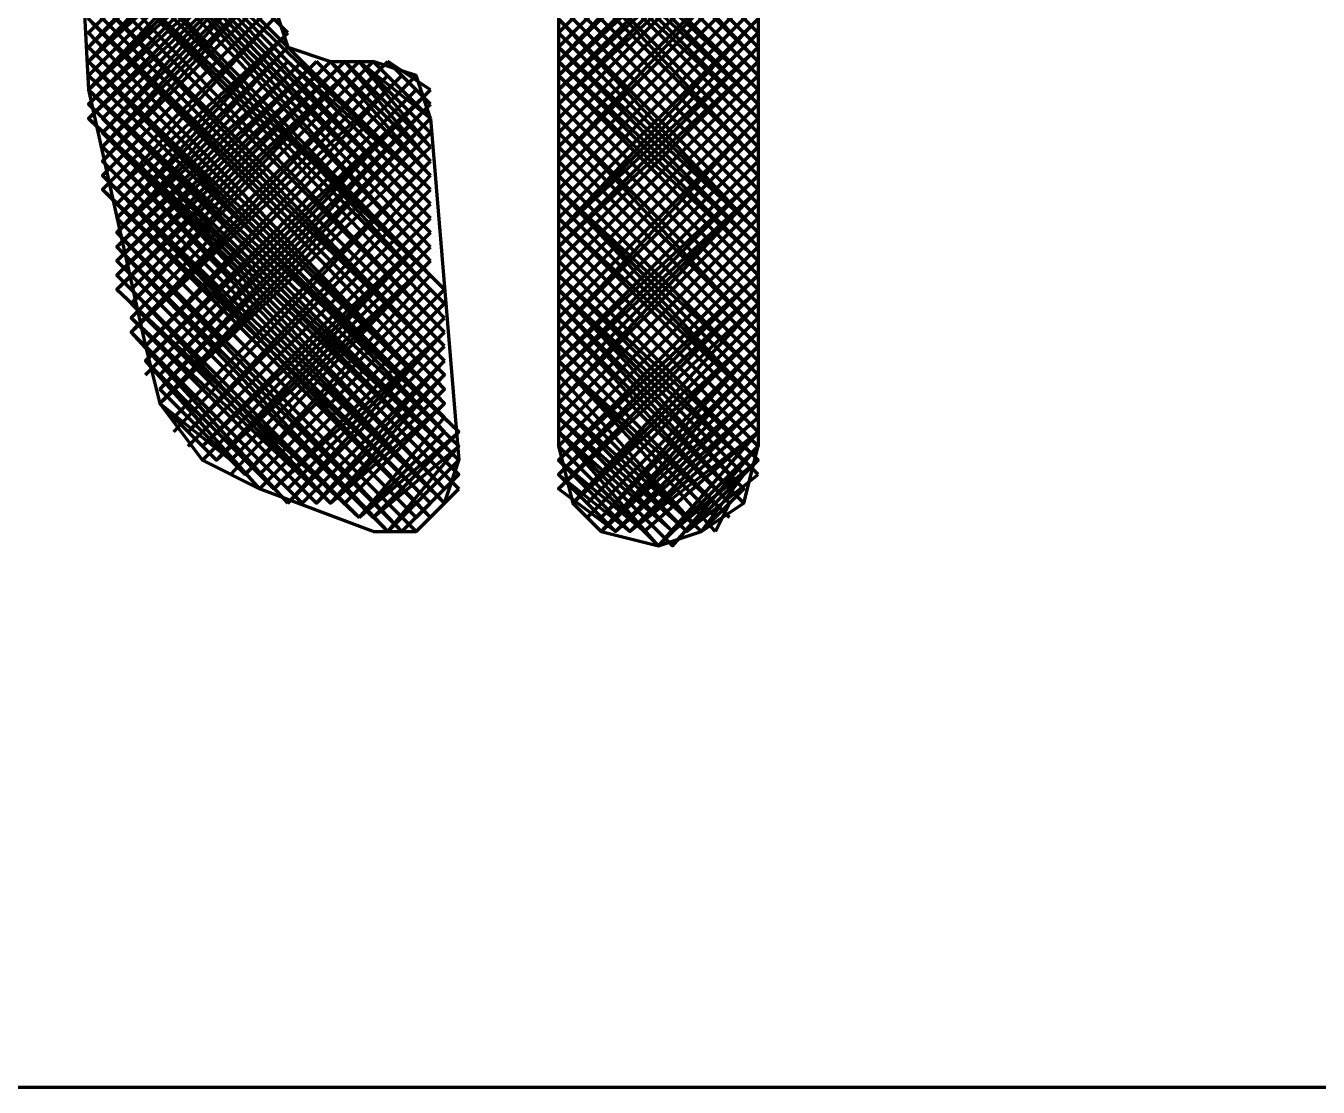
# Model space of a CAD drawing. Header units: inches. Extents: x 19 to 378, y -1 to 556.
# Drawn here: x 185.73 to 195.81, y 238.78 to 247.06 of the extents above; entities that cross this region are included whole.
import ezdxf

# ---------------------------------------------------------------- set-up
doc = ezdxf.new("R2010")
doc.units = ezdxf.units.IN
doc.layers.add('P', color=250, linetype='CONTINUOUS', lineweight=100)

msp = doc.modelspace()

# ---------------------------------------------------------------- linework, layer by layer
at = {"layer": 'P', "color": 0, "linetype": 'CONTINUOUS'}
for points in [[(168.222, 238.778), (205.889, 238.778), (205.889, 257.556), (168.222, 257.556), (168.222, 238.778)], [(189.889, 253.556), (189.889, 243.778)], [(191.444, 253.556), (191.444, 243.778)], [(186.667, 252.889), (186.222, 250.778), (186.111, 248.667), (186.222, 246.556), (186.667, 244.556)], [(188.444, 250.556), (188.111, 250.556), (187.778, 250.444), (187.667, 250.222), (187.667, 247.222), (187.778, 246.889), (188.111, 246.778), (188.444, 246.778)], [(187.778, 247), (186.111, 248.667)], [(187.778, 246.889), (186.111, 248.556)], [(188.889, 245.778), (186.111, 248.556)], [(188.889, 245.778), (186.111, 248.556)], [(189.889, 247), (191.444, 248.556)], [(189.889, 247), (191.444, 248.556)], [(189.889, 247), (191.444, 248.556)], [(191.444, 247), (189.889, 248.556)], [(191.444, 247), (189.889, 248.556)], [(191.444, 247), (189.889, 248.556)], [(188.889, 245.778), (186.111, 248.444)], [(188.889, 245.667), (186.111, 248.444)], [(188.889, 245.667), (186.111, 248.444)], [(188.889, 245.667), (186.111, 248.444)], [(188.889, 245.556), (186.111, 248.444)], [(188.889, 245.556), (186.111, 248.444)], [(186.222, 246.889), (187.667, 248.444)], [(186.222, 246.889), (187.667, 248.444)], [(186.222, 247), (187.667, 248.444)], [(186.222, 247), (187.667, 248.444)], [(186.222, 247), (187.667, 248.444)], [(186.222, 247), (187.667, 248.444)], [(189.889, 246.889), (191.444, 248.444)], [(189.889, 246.889), (191.444, 248.444)], [(189.889, 246.889), (191.444, 248.444)], [(189.889, 246.778), (191.444, 248.444)], [(189.889, 246.778), (191.444, 248.444)], [(189.889, 246.778), (191.444, 248.444)], [(191.444, 246.778), (189.889, 248.444)], [(191.444, 246.778), (189.889, 248.444)], [(191.444, 246.778), (189.889, 248.444)], [(191.444, 246.889), (189.889, 248.444)], [(191.444, 246.889), (189.889, 248.444)], [(191.444, 246.889), (189.889, 248.444)], [(188.889, 245.556), (186.111, 248.333)], [(188.889, 245.444), (186.111, 248.333)], [(188.889, 245.444), (186.111, 248.333)], [(186.222, 246.778), (187.667, 248.333)], [(186.222, 246.778), (187.667, 248.333)], [(186.222, 246.889), (187.667, 248.333)], [(189.889, 246.778), (191.444, 248.333)], [(189.889, 246.778), (191.444, 248.333)], [(189.889, 246.778), (191.444, 248.333)], [(191.444, 246.778), (189.889, 248.333)], [(191.444, 246.778), (189.889, 248.333)], [(191.444, 246.778), (189.889, 248.333)], [(188.889, 245.444), (186.111, 248.222)], [(188.889, 245.444), (186.111, 248.222)], [(186.222, 246.778), (187.667, 248.222)], [(186.222, 246.778), (187.667, 248.222)], [(186.222, 246.778), (187.667, 248.222)], [(188.889, 245.444), (186.222, 248.222)], [(189.889, 246.667), (191.444, 248.222)], [(189.889, 246.667), (191.444, 248.222)], [(189.889, 246.667), (191.444, 248.222)], [(191.444, 246.667), (189.889, 248.222)], [(191.444, 246.667), (189.889, 248.222)], [(191.444, 246.667), (189.889, 248.222)], [(186.222, 246.556), (187.667, 248.111)], [(186.222, 246.667), (187.667, 248.111)], [(186.222, 246.667), (187.667, 248.111)], [(186.222, 246.667), (187.667, 248.111)], [(186.222, 246.778), (187.667, 248.111)], [(186.222, 246.778), (187.667, 248.111)], [(188.889, 245.444), (186.222, 248.111)], [(188.889, 245.333), (186.222, 248.111)], [(188.889, 245.333), (186.222, 248.111)], [(188.889, 245.222), (186.222, 248.111)], [(188.889, 245.222), (186.222, 248.111)], [(188.889, 245.222), (186.222, 248.111)], [(189.889, 246.667), (191.444, 248.111)], [(189.889, 246.556), (191.444, 248.111)], [(189.889, 246.556), (191.444, 248.111)], [(189.889, 246.556), (191.444, 248.111)], [(189.889, 246.556), (191.444, 248.111)], [(189.889, 246.556), (191.444, 248.111)], [(191.444, 246.556), (189.889, 248.111)], [(191.444, 246.556), (189.889, 248.111)], [(191.444, 246.556), (189.889, 248.111)], [(191.444, 246.556), (189.889, 248.111)], [(191.444, 246.556), (189.889, 248.111)], [(191.444, 246.556), (189.889, 248.111)], [(186.222, 246.556), (187.667, 248)], [(186.222, 246.556), (187.667, 248)], [(186.222, 246.556), (187.667, 248)], [(188.889, 245.222), (186.222, 248)], [(188.889, 245.222), (186.222, 248)], [(188.889, 245.222), (186.222, 248)], [(189.889, 246.556), (191.444, 248)], [(189.889, 246.444), (191.444, 248)], [(189.889, 246.444), (191.444, 248)], [(191.444, 246.444), (189.889, 248)], [(191.444, 246.444), (189.889, 248)], [(191.444, 246.556), (189.889, 248)], [(186.222, 246.444), (187.667, 247.889)], [(186.222, 246.444), (187.667, 247.889)], [(186.222, 246.444), (187.667, 247.889)], [(186.222, 246.556), (187.667, 247.889)], [(186.222, 246.556), (187.667, 247.889)], [(186.222, 246.556), (187.667, 247.889)], [(188.889, 245.111), (186.222, 247.889)], [(188.889, 245.111), (186.222, 247.889)], [(188.889, 245.111), (186.222, 247.889)], [(188.889, 245), (186.222, 247.889)], [(188.889, 245), (186.222, 247.889)], [(189.889, 246.444), (191.444, 247.889)], [(189.889, 246.333), (191.444, 247.889)], [(189.889, 246.333), (191.444, 247.889)], [(189.889, 246.333), (191.444, 247.889)], [(189.889, 246.333), (191.444, 247.889)], [(189.889, 246.333), (191.444, 247.889)], [(189.889, 246.333), (191.444, 247.889)], [(191.444, 246.333), (189.889, 247.889)], [(191.444, 246.333), (189.889, 247.889)], [(191.444, 246.333), (189.889, 247.889)], [(191.444, 246.333), (189.889, 247.889)], [(191.444, 246.333), (189.889, 247.889)], [(191.444, 246.444), (189.889, 247.889)], [(186.222, 246.333), (187.667, 247.778)], [(186.222, 246.333), (187.667, 247.778)], [(186.222, 246.444), (187.667, 247.778)], [(189, 245), (186.222, 247.778)], [(189, 245), (186.222, 247.778)], [(189, 245), (186.222, 247.778)], [(189.889, 246.222), (191.444, 247.778)], [(189.889, 246.222), (191.444, 247.778)], [(189.889, 246.222), (191.444, 247.778)], [(191.444, 246.333), (189.889, 247.778)], [(191.444, 246.222), (189.889, 247.778)], [(191.444, 246.222), (189.889, 247.778)], [(191.444, 246.222), (189.889, 247.778)], [(186.222, 246.333), (187.667, 247.667)], [(186.222, 246.333), (187.667, 247.667)], [(186.222, 246.333), (187.667, 247.667)], [(189, 245), (186.222, 247.667)], [(189, 244.889), (186.222, 247.667)], [(189, 244.889), (186.222, 247.667)], [(189, 244.889), (186.222, 247.667)], [(189, 244.778), (186.222, 247.667)], [(189, 244.778), (186.222, 247.667)], [(186.333, 246.222), (187.667, 247.667)], [(186.333, 246.222), (187.667, 247.667)], [(186.333, 246.333), (187.667, 247.667)], [(186.333, 246.333), (187.667, 247.667)], [(189.889, 246.111), (191.444, 247.667)], [(189.889, 246.111), (191.444, 247.667)], [(189.889, 246.111), (191.444, 247.667)], [(189.889, 246), (191.444, 247.667)], [(189.889, 246), (191.444, 247.667)], [(189.889, 246), (191.444, 247.667)], [(191.444, 246.111), (189.889, 247.667)], [(191.444, 246.111), (189.889, 247.667)], [(191.444, 246.111), (189.889, 247.667)], [(191.444, 246), (189.889, 247.667)], [(191.444, 246), (189.889, 247.667)], [(191.444, 246), (189.889, 247.667)], [(189, 244.667), (186.222, 247.556)], [(189, 244.667), (186.222, 247.556)], [(189, 244.667), (186.222, 247.556)], [(186.333, 246.111), (187.667, 247.556)], [(186.333, 246.111), (187.667, 247.556)], [(186.333, 246.222), (187.667, 247.556)], [(189.889, 246), (191.444, 247.556)], [(189.889, 246), (191.444, 247.556)], [(189.889, 246), (191.444, 247.556)], [(191.444, 246), (189.889, 247.556)], [(191.444, 246), (189.889, 247.556)], [(191.444, 246), (189.889, 247.556)], [(189, 244.667), (186.222, 247.444)], [(189, 244.667), (186.222, 247.444)], [(189, 244.667), (186.222, 247.444)], [(186.333, 246), (187.667, 247.444)], [(186.333, 246.111), (187.667, 247.444)], [(186.333, 246.111), (187.667, 247.444)], [(189.889, 245.889), (191.444, 247.444)], [(189.889, 245.889), (191.444, 247.444)], [(189.889, 245.889), (191.444, 247.444)], [(191.444, 245.889), (189.889, 247.444)], [(191.444, 245.889), (189.889, 247.444)], [(191.444, 245.889), (189.889, 247.444)], [(189, 244.556), (186.222, 247.333)], [(189, 244.556), (186.222, 247.333)], [(189, 244.556), (186.222, 247.333)], [(189, 244.444), (186.222, 247.333)], [(189, 244.444), (186.222, 247.333)], [(186.333, 246), (187.667, 247.333)], [(186.333, 246), (187.667, 247.333)], [(186.333, 246), (187.667, 247.333)], [(186.333, 246), (187.667, 247.333)], [(186.333, 246), (187.667, 247.333)], [(186.333, 246), (187.667, 247.333)], [(189.889, 245.778), (191.444, 247.333)], [(189.889, 245.778), (191.444, 247.333)], [(189.889, 245.778), (191.444, 247.333)], [(189.889, 245.778), (191.444, 247.333)], [(189.889, 245.778), (191.444, 247.333)], [(189.889, 245.778), (191.444, 247.333)], [(191.444, 245.778), (189.889, 247.333)], [(191.444, 245.778), (189.889, 247.333)], [(191.444, 245.778), (189.889, 247.333)], [(191.444, 245.778), (189.889, 247.333)], [(191.444, 245.778), (189.889, 247.333)], [(191.444, 245.778), (189.889, 247.333)], [(189, 244.444), (186.222, 247.222)], [(189, 244.444), (186.222, 247.222)], [(189, 244.444), (186.222, 247.222)], [(186.333, 245.889), (187.667, 247.222)], [(186.333, 245.889), (187.667, 247.222)], [(186.333, 245.889), (187.667, 247.222)], [(189.889, 245.667), (191.444, 247.222)], [(189.889, 245.667), (191.444, 247.222)], [(189.889, 245.667), (191.444, 247.222)], [(191.444, 245.667), (189.889, 247.222)], [(191.444, 245.667), (189.889, 247.222)], [(191.444, 245.667), (189.889, 247.222)], [(189, 244.444), (186.222, 247.111), (189, 244.333), (186.222, 247.111)], [(189, 244.333), (186.222, 247.111), (189, 244.222), (186.222, 247.111)], [(186.333, 245.778), (187.667, 247.111)], [(186.333, 245.778), (187.667, 247.111)], [(186.333, 245.778), (187.667, 247.111)], [(186.333, 245.778), (187.667, 247.111)], [(186.444, 245.778), (187.667, 247.111)], [(186.444, 245.778), (187.667, 247.111)], [(186.444, 245.778), (187.667, 247.111)], [(189.889, 245.556), (191.444, 247.111)], [(189.889, 245.556), (191.444, 247.111)], [(189.889, 245.556), (191.444, 247.111)], [(189.889, 245.556), (191.444, 247.111)], [(189.889, 245.444), (191.444, 247.111)], [(189.889, 245.444), (191.444, 247.111)], [(191.444, 245.556), (189.889, 247.111)], [(191.444, 245.556), (189.889, 247.111)], [(191.444, 245.556), (189.889, 247.111)], [(191.444, 245.444), (189.889, 247.111)], [(191.444, 245.444), (189.889, 247.111)], [(191.444, 245.444), (189.889, 247.111)], [(189, 244.111), (186.222, 247), (189, 244.111), (186.222, 247)], [(186.444, 245.778), (187.778, 247)], [(186.444, 245.667), (187.778, 247)], [(186.444, 245.667), (187.778, 247)], [(186.444, 245.667), (187.778, 247)], [(186.444, 245.556), (187.778, 247)], [(189.889, 245.444), (191.444, 247)], [(189.889, 245.444), (191.444, 247)], [(189.889, 245.444), (191.444, 247)], [(191.444, 245.444), (189.889, 247)], [(191.444, 245.444), (189.889, 247)], [(191.444, 245.444), (189.889, 247)], [(189, 244.111), (186.222, 246.889), (189, 244.111), (186.222, 246.778), (189, 244), (186.222, 246.778)], [(186.444, 245.556), (187.778, 246.889)], [(186.444, 245.556), (187.778, 246.889)], [(186.444, 245.556), (187.778, 246.889)], [(186.444, 245.444), (187.778, 246.889)], [(186.444, 245.444), (187.778, 246.889)], [(186.444, 245.444), (187.778, 246.889)], [(189.889, 245.444), (191.444, 246.889)], [(189.889, 245.333), (191.444, 246.889)], [(189.889, 245.333), (191.444, 246.889)], [(191.444, 245.444), (189.889, 246.889)], [(191.444, 245.333), (189.889, 246.889)], [(191.444, 245.333), (189.889, 246.889)], [(189, 244), (186.222, 246.778), (189, 243.889), (186.222, 246.778)], [(186.444, 245.444), (187.778, 246.778)], [(186.444, 245.444), (187.778, 246.778)], [(186.444, 245.444), (187.778, 246.778)], [(186.444, 245.444), (187.889, 246.778)], [(186.444, 245.333), (187.889, 246.778)], [(186.444, 245.333), (187.889, 246.778)], [(186.444, 245.333), (187.889, 246.778)], [(186.444, 245.333), (188, 246.778)], [(186.444, 245.222), (188, 246.778)], [(186.444, 245.222), (188, 246.778)], [(186.444, 245.222), (188, 246.778)], [(186.444, 245.222), (188.111, 246.778)], [(186.444, 245.222), (188.111, 246.778)], [(186.444, 245.222), (188.111, 246.778)], [(186.444, 245.222), (188.111, 246.778)], [(186.444, 245.111), (188.111, 246.778)], [(186.444, 245.111), (188.111, 246.778)], [(186.444, 245.111), (188.111, 246.778)], [(186.444, 245.111), (188.222, 246.778)], [(186.444, 245), (188.222, 246.778)], [(186.444, 245), (188.222, 246.778)], [(186.444, 245), (188.333, 246.778)], [(186.444, 245), (188.333, 246.778)], [(186.444, 245), (188.333, 246.778)], [(186.556, 245), (188.333, 246.778)], [(186.556, 245), (188.333, 246.778)], [(186.556, 244.889), (188.333, 246.778)], [(186.556, 244.889), (188.444, 246.778)], [(186.556, 244.889), (188.444, 246.778)], [(186.556, 244.889), (188.444, 246.778)], [(186.556, 244.778), (188.556, 246.778)], [(186.556, 244.778), (188.556, 246.778)], [(186.556, 244.778), (188.556, 246.778)], [(186.556, 244.778), (188.556, 246.778)], [(186.556, 244.667), (188.556, 246.778)], [(186.556, 244.667), (188.556, 246.778)], [(186.556, 244.667), (188.556, 246.778)], [(186.556, 244.667), (188.556, 246.778)], [(188.889, 245.778), (187.778, 246.778)], [(188.889, 245.778), (187.889, 246.778)], [(188.889, 245.889), (188, 246.778)], [(188.889, 245.889), (188, 246.778)], [(188.889, 246), (188.111, 246.778)], [(188.889, 246), (188.111, 246.778)], [(188.889, 246), (188.111, 246.778)], [(188.889, 246), (188.111, 246.778)], [(188.889, 246), (188.111, 246.778)], [(188.889, 245.889), (188.111, 246.778)], [(188.889, 246.111), (188.222, 246.778)], [(188.889, 246.111), (188.222, 246.778)], [(188.889, 246), (188.222, 246.778)], [(188.889, 246.333), (188.333, 246.778)], [(188.889, 246.333), (188.333, 246.778)], [(188.889, 246.222), (188.333, 246.778)], [(188.889, 246.222), (188.333, 246.778)], [(188.889, 246.222), (188.333, 246.778)], [(188.889, 246.111), (188.333, 246.778)], [(188.889, 246.333), (188.444, 246.778)], [(188.889, 246.333), (188.444, 246.778)], [(188.889, 246.333), (188.444, 246.778)], [(188.889, 246.333), (188.778, 246.667), (188.444, 246.778)], [(188.889, 246.556), (188.556, 246.778)], [(188.889, 246.444), (188.556, 246.778)], [(188.889, 246.444), (188.556, 246.778)], [(188.889, 246.444), (188.556, 246.778)], [(189.889, 245.333), (191.444, 246.778)], [(189.889, 245.222), (191.444, 246.778)], [(189.889, 245.222), (191.444, 246.778)], [(189.889, 245.222), (191.444, 246.778)], [(189.889, 245.222), (191.444, 246.778)], [(189.889, 245.222), (191.444, 246.778)], [(189.889, 245.222), (191.444, 246.778)], [(191.444, 245.333), (189.889, 246.778)], [(191.444, 245.222), (189.889, 246.778)], [(191.444, 245.222), (189.889, 246.778)], [(191.444, 245.222), (189.889, 246.778)], [(191.444, 245.222), (189.889, 246.778)], [(191.444, 245.222), (189.889, 246.778)], [(189.111, 243.889), (186.222, 246.667), (189.111, 243.889), (186.222, 246.667)], [(186.556, 244.667), (188.556, 246.667)], [(186.556, 244.667), (188.667, 246.667)], [(186.556, 244.667), (188.667, 246.667)], [(186.667, 244.556), (188.667, 246.667)], [(186.667, 244.556), (188.667, 246.667)], [(186.667, 244.556), (188.667, 246.667)], [(186.667, 244.556), (188.778, 246.667)], [(188.778, 246.556), (188.667, 246.667)], [(189.889, 245.111), (191.444, 246.667)], [(189.889, 245.111), (191.444, 246.667)], [(189.889, 245.111), (191.444, 246.667)], [(191.444, 245.222), (189.889, 246.667)], [(191.444, 245.111), (189.889, 246.667)], [(191.444, 245.111), (189.889, 246.667)], [(191.444, 245.111), (189.889, 246.667)], [(189.111, 243.889), (186.222, 246.556), (189.111, 243.778), (186.222, 246.556), (189.111, 243.667), (186.222, 246.556)], [(186.667, 244.444), (188.778, 246.556)], [(186.667, 244.444), (188.778, 246.556)], [(186.667, 244.444), (188.778, 246.556)], [(186.667, 244.444), (188.778, 246.556)], [(186.667, 244.444), (188.778, 246.556)], [(186.667, 244.444), (188.778, 246.556)], [(186.667, 244.444), (188.889, 246.556)], [(186.667, 244.444), (188.889, 246.556)], [(186.667, 244.333), (188.889, 246.556)], [(186.778, 244.333), (188.889, 246.556)], [(189.889, 245), (191.444, 246.556)], [(189.889, 245), (191.444, 246.556)], [(189.889, 245), (191.444, 246.556)], [(189.889, 245), (191.444, 246.556)], [(189.889, 245), (191.444, 246.556)], [(189.889, 245), (191.444, 246.556)], [(191.444, 245), (189.889, 246.556)], [(191.444, 245), (189.889, 246.556)], [(191.444, 245), (189.889, 246.556)], [(191.444, 245), (189.889, 246.556)], [(191.444, 245), (189.889, 246.556)], [(191.444, 245), (189.889, 246.556)], [(189.111, 243.667), (186.222, 246.444), (189.111, 243.667), (186.222, 246.444)], [(186.778, 244.333), (188.889, 246.444)], [(186.778, 244.333), (188.889, 246.444)], [(186.778, 244.333), (188.889, 246.444)], [(186.778, 244.222), (188.889, 246.444)], [(189.889, 244.889), (191.444, 246.444)], [(189.889, 244.889), (191.444, 246.444)], [(189.889, 244.889), (191.444, 246.444)], [(191.444, 244.889), (189.889, 246.444)], [(191.444, 244.889), (189.889, 246.444)], [(191.444, 244.889), (189.889, 246.444)], [(189.111, 243.667), (186.222, 246.333), (189.111, 243.556), (186.222, 246.333)], [(189.111, 243.556), (186.333, 246.333), (189.111, 243.556)], [(186.778, 244.222), (188.889, 246.333)], [(186.778, 244.222), (188.889, 246.333)], [(186.778, 244.222), (188.889, 246.333)], [(186.778, 244.111), (188.889, 246.333)], [(186.778, 244.111), (188.889, 246.333)], [(186.778, 244.111), (188.889, 246.333)], [(186.778, 244.111), (188.889, 246.333)], [(188.889, 246.333), (189.111, 243.667)], [(189.889, 244.778), (191.444, 246.333)], [(189.889, 244.778), (191.444, 246.333)], [(189.889, 244.778), (191.444, 246.333)], [(189.889, 244.667), (191.444, 246.333)], [(189.889, 244.667), (191.444, 246.333)], [(189.889, 244.667), (191.444, 246.333)], [(191.444, 244.778), (189.889, 246.333)], [(191.444, 244.778), (189.889, 246.333)], [(191.444, 244.778), (189.889, 246.333)], [(191.444, 244.667), (189.889, 246.333)], [(191.444, 244.667), (189.889, 246.333)], [(191.444, 244.667), (189.889, 246.333)], [(189.111, 243.444), (186.333, 246.222), (189.111, 243.444)], [(186.333, 246.222), (189, 243.444), (186.333, 246.111), (189, 243.333), (186.333, 246), (189, 243.333), (186.333, 246)], [(186.778, 244.111), (188.889, 246.222)], [(186.778, 244.111), (188.889, 246.222)], [(186.778, 244.111), (188.889, 246.222)], [(189.889, 244.667), (191.444, 246.222)], [(189.889, 244.667), (191.444, 246.222)], [(189.889, 244.667), (191.444, 246.222)], [(191.444, 244.667), (189.889, 246.222)], [(191.444, 244.667), (189.889, 246.222)], [(191.444, 244.667), (189.889, 246.222)], [(186.778, 244.111), (188.889, 246.111)], [(186.778, 244.111), (188.889, 246.111)], [(186.778, 244.111), (188.889, 246.111)], [(189.889, 244.556), (191.444, 246.111)], [(189.889, 244.556), (191.444, 246.111)], [(189.889, 244.556), (191.444, 246.111)], [(191.444, 244.556), (189.889, 246.111)], [(191.444, 244.556), (189.889, 246.111)], [(191.444, 244.556), (189.889, 246.111)], [(189, 243.333), (186.333, 246), (189, 243.333), (186.333, 245.889), (188.889, 243.333), (186.333, 245.889)], [(186.889, 244), (188.889, 246)], [(186.889, 244), (188.889, 246)], [(186.889, 244), (188.889, 246)], [(186.889, 244), (188.889, 246)], [(186.889, 244), (188.889, 246)], [(186.889, 243.889), (188.889, 246)], [(186.889, 243.889), (188.889, 246)], [(189.889, 244.444), (191.444, 246)], [(189.889, 244.444), (191.444, 246)], [(189.889, 244.444), (191.444, 246)], [(189.889, 244.444), (191.444, 246)], [(189.889, 244.444), (191.444, 246)], [(189.889, 244.444), (191.444, 246)], [(191.444, 244.444), (189.889, 246)], [(191.444, 244.444), (189.889, 246)], [(191.444, 244.444), (189.889, 246)], [(191.444, 244.444), (189.889, 246)], [(191.444, 244.444), (189.889, 246)], [(191.444, 244.444), (189.889, 246)], [(187, 243.889), (188.889, 245.889)], [(187, 243.889), (188.889, 245.889)], [(187, 243.889), (188.889, 245.889)], [(189.889, 244.444), (191.444, 245.889)], [(189.889, 244.333), (191.444, 245.889)], [(189.889, 244.333), (191.444, 245.889)], [(191.444, 244.333), (189.889, 245.889)], [(191.444, 244.333), (189.889, 245.889)], [(191.444, 244.333), (189.889, 245.889)], [(188.889, 243.333), (186.333, 245.778), (188.889, 243.222), (186.333, 245.778)], [(188.889, 243.222), (186.444, 245.778), (188.889, 243.222), (186.444, 245.667), (188.889, 243.222), (186.444, 245.667)], [(187, 243.889), (188.889, 245.778)], [(187, 243.889), (188.889, 245.778)], [(187, 243.889), (188.889, 245.778)], [(187, 243.889), (188.889, 245.778)], [(187, 243.889), (188.889, 245.778)], [(187, 243.889), (188.889, 245.778)], [(187, 243.889), (188.889, 245.778)], [(189.889, 244.333), (191.444, 245.778)], [(189.889, 244.222), (191.444, 245.778)], [(191.444, 245.778), (189.889, 244.222), (191.444, 245.778), (189.889, 244.111), (191.444, 245.778)], [(191.444, 244.333), (189.889, 245.778)], [(191.444, 244.222), (189.889, 245.778)], [(191.444, 244.222), (189.889, 245.778)], [(191.444, 244.222), (189.889, 245.778)], [(191.444, 244.111), (189.889, 245.778)], [(191.444, 244.111), (189.889, 245.778)], [(187, 243.778), (188.889, 245.667)], [(187, 243.778), (188.889, 245.667)], [(187, 243.778), (188.889, 245.667)], [(189.889, 244.111), (191.444, 245.667), (189.889, 244.111), (191.444, 245.667), (189.889, 244.111)], [(191.444, 244.111), (189.889, 245.667)], [(191.444, 244.111), (189.889, 245.667)], [(191.444, 244.111), (189.889, 245.667)], [(188.778, 243.222), (186.444, 245.556), (188.778, 243.222)], [(187.111, 243.778), (188.889, 245.556)], [(187.111, 243.778), (188.889, 245.556)], [(187.111, 243.778), (188.889, 245.556)], [(189.889, 244), (191.444, 245.556), (189.889, 244), (191.444, 245.556)], [(191.444, 244.111), (189.889, 245.556)], [(191.444, 244), (189.889, 245.556)], [(191.444, 244), (189.889, 245.556)], [(191.444, 244), (189.889, 245.556)], [(188.778, 243.111), (186.444, 245.444), (188.778, 243.111)], [(186.444, 245.444), (188.667, 243.111), (186.444, 245.444), (188.667, 243.111), (186.444, 245.333), (188.556, 243.111), (186.444, 245.333)], [(187.111, 243.778), (188.889, 245.444)], [(187.111, 243.667), (188.889, 245.444)], [(187.222, 243.667), (188.889, 245.444)], [(187.222, 243.667), (188.889, 245.444)], [(187.222, 243.667), (188.889, 245.444)], [(187.222, 243.667), (188.889, 245.444)], [(187.222, 243.667), (188.889, 245.444)], [(189.889, 243.889), (191.444, 245.444), (189.889, 243.889), (191.444, 245.444)], [(189.889, 243.889), (191.444, 245.444), (189.889, 243.889), (191.444, 245.444)], [(191.444, 243.889), (189.889, 245.444)], [(191.444, 243.889), (189.889, 245.444)], [(191.444, 243.889), (189.889, 245.444)], [(191.444, 243.889), (189.889, 245.444)], [(191.444, 243.889), (189.889, 245.444)], [(191.444, 243.889), (189.889, 245.444)], [(187.222, 243.667), (188.889, 245.333)], [(187.222, 243.667), (188.889, 245.333)], [(187.222, 243.667), (188.889, 245.333)], [(189.889, 243.778), (191.444, 245.333), (189.889, 243.778), (191.444, 245.333)], [(191.444, 243.778), (189.889, 245.333)], [(191.444, 243.778), (189.889, 245.333)], [(191.444, 243.778), (189.889, 245.333)], [(188.556, 243.111), (186.444, 245.222), (188.556, 243.111), (186.444, 245.222), (188.444, 243.222), (186.444, 245.222)], [(187.222, 243.667), (188.889, 245.222)], [(187.222, 243.667), (188.889, 245.222)], [(187.222, 243.667), (188.889, 245.222)], [(187.333, 243.667), (188.889, 245.222)], [(187.333, 243.667), (188.889, 245.222)], [(187.333, 243.667), (188.889, 245.222)], [(187.333, 243.556), (188.889, 245.222)], [(189.889, 243.667), (191.444, 245.222), (189.889, 243.667), (191.444, 245.222)], [(189.889, 243.667), (191.444, 245.222), (189.889, 243.667), (191.444, 245.222)], [(191.444, 243.667), (189.889, 245.222)], [(191.444, 243.667), (189.889, 245.222)], [(191.444, 243.667), (189.889, 245.222)], [(191.444, 243.667), (189.889, 245.222)], [(191.444, 243.667), (189.889, 245.222)], [(191.444, 243.667), (189.889, 245.222)], [(188.333, 243.222), (186.444, 245.111), (188.333, 243.222)], [(187.444, 243.556), (188.889, 245.111)], [(187.444, 243.556), (188.889, 245.111)], [(187.444, 243.556), (188.889, 245.111)], [(189.889, 243.667), (191.444, 245.111), (189.889, 243.667)], [(191.444, 245.111), (189.889, 243.556), (191.444, 245), (189.889, 243.556), (191.444, 245)], [(191.444, 243.667), (189.889, 245.111)], [(191.444, 243.667), (189.889, 245.111)], [(191.444, 243.556), (189.889, 245.111)], [(188.333, 243.222), (186.444, 245), (188.333, 243.222)], [(188.222, 243.333), (186.444, 245), (188.222, 243.333)], [(186.556, 245), (188.111, 243.333), (186.556, 244.889), (188.111, 243.333), (186.556, 244.778), (188, 243.333), (186.556, 244.778)], [(187.444, 243.556), (188.889, 245)], [(187.444, 243.556), (188.889, 245)], [(187.556, 243.556), (189, 245)], [(187.556, 243.556), (189, 245)], [(187.556, 243.556), (189, 245)], [(187.556, 243.556), (189, 245)], [(189.889, 243.444), (191.444, 245), (189.889, 243.444), (191.444, 245)], [(191.444, 243.556), (189.889, 245)], [(191.333, 243.556), (189.889, 245)], [(191.333, 243.556), (189.889, 245)], [(191.333, 243.444), (189.889, 245)], [(191.333, 243.444), (189.889, 245)], [(191.333, 243.444), (189.889, 245)], [(187.556, 243.444), (189, 244.889)], [(187.556, 243.444), (189, 244.889)], [(187.556, 243.444), (189, 244.889)], [(187.556, 243.444), (189, 244.889)], [(189.889, 243.444), (191.444, 244.889), (190, 243.333), (191.444, 244.889)], [(191.333, 243.444), (189.889, 244.889)], [(191.333, 243.333), (189.889, 244.889)], [(191.333, 243.333), (189.889, 244.889)], [(187.667, 243.444), (189, 244.778)], [(187.667, 243.444), (189, 244.778)], [(187.667, 243.444), (189, 244.778)], [(191.333, 243.333), (189.889, 244.778)], [(191.222, 243.333), (189.889, 244.778)], [(191.222, 243.333), (189.889, 244.778)], [(190, 243.333), (191.444, 244.778), (190, 243.333), (191.444, 244.778)], [(187.889, 243.333), (186.556, 244.667), (187.889, 243.333)], [(187.778, 243.333), (186.556, 244.667), (187.778, 243.333)], [(187.667, 243.444), (189, 244.667)], [(187.778, 243.444), (189, 244.667)], [(187.778, 243.444), (189, 244.667)], [(187.778, 243.444), (189, 244.667)], [(187.778, 243.444), (189, 244.667)], [(187.778, 243.333), (189, 244.667)], [(187.778, 243.333), (189, 244.667)], [(191.222, 243.333), (189.889, 244.667)], [(191.222, 243.333), (189.889, 244.667)], [(191.222, 243.333), (189.889, 244.667)], [(191.222, 243.333), (189.889, 244.667)], [(191.222, 243.333), (189.889, 244.667)], [(191.222, 243.333), (189.889, 244.667)], [(190, 243.333), (191.444, 244.667), (190, 243.333), (191.444, 244.667)], [(190.111, 243.333), (191.444, 244.667), (190.111, 243.333), (191.444, 244.667)], [(187.778, 243.444), (186.667, 244.556), (187.778, 243.444)], [(186.667, 244.556), (187.667, 243.444), (186.667, 244.444), (187.556, 243.444), (186.667, 244.444), (187.556, 243.556)], [(186.667, 244.556), (186.778, 244.111), (187.111, 243.667), (187.556, 243.444)], [(187.778, 243.333), (189, 244.556)], [(187.778, 243.333), (189, 244.556)], [(187.778, 243.333), (189, 244.556)], [(191.222, 243.222), (189.889, 244.556)], [(191.222, 243.222), (189.889, 244.556)], [(191.222, 243.222), (189.889, 244.556)], [(190.111, 243.222), (191.444, 244.556), (190.111, 243.222), (191.444, 244.556), (190.222, 243.222), (191.444, 244.444), (190.222, 243.222), (191.444, 244.444)], [(187.889, 243.333), (189, 244.444)], [(187.889, 243.333), (189, 244.444)], [(187.889, 243.333), (189, 244.444)], [(187.889, 243.333), (189, 244.444)], [(188, 243.333), (189, 244.444)], [(188, 243.333), (189, 244.444)], [(191.222, 243.222), (189.889, 244.444)], [(191.222, 243.222), (189.889, 244.444)], [(191.111, 243.222), (189.889, 244.444)], [(191.111, 243.222), (189.889, 244.444)], [(191.111, 243.111), (189.889, 244.444)], [(191.111, 243.111), (189.889, 244.444)], [(191.111, 243.111), (189.889, 244.444)], [(190.222, 243.111), (191.444, 244.444), (190.222, 243.111)], [(191.444, 244.444), (190.222, 243.111), (191.444, 244.333), (190.222, 243.111), (191.444, 244.333)], [(187.556, 243.556), (186.778, 244.333), (187.444, 243.556), (186.778, 244.222)], [(188, 243.333), (189, 244.333)], [(188, 243.333), (189, 244.333)], [(188.111, 243.333), (189, 244.333)], [(188.111, 243.333), (189, 244.333)], [(191, 243.111), (189.889, 244.333)], [(191, 243.111), (189.889, 244.333)], [(191, 243.111), (189.889, 244.333)], [(188.111, 243.333), (189, 244.222)], [(188.111, 243.333), (189, 244.222)], [(188.111, 243.333), (189, 244.222)], [(191, 243.111), (189.889, 244.222)], [(191, 243.111), (189.889, 244.222)], [(191, 243.111), (189.889, 244.222)], [(190.222, 243.111), (191.444, 244.222), (190.333, 243.111)], [(191.444, 244.222), (190.333, 243.111), (191.444, 244.111), (190.333, 243.111)], [(187.333, 243.667), (186.778, 244.111)], [(186.778, 244.111), (187.222, 243.667), (186.778, 244.111)], [(188.111, 243.333), (189, 244.111)], [(188.111, 243.333), (189, 244.111)], [(188.111, 243.333), (189, 244.111)], [(188.222, 243.333), (189, 244.111)], [(188.222, 243.333), (189, 244.111)], [(188.222, 243.333), (189, 244.111)], [(188.222, 243.333), (189, 244.111)], [(191, 243.111), (189.889, 244.111)], [(191, 243.111), (189.889, 244.111)], [(191, 243.111), (189.889, 244.111)], [(190.889, 243.111), (189.889, 244.111)], [(190.889, 243.111), (189.889, 244.111)], [(190.889, 243.111), (189.889, 244.111)], [(191.444, 244.111), (190.444, 243.111), (191.444, 244.111), (190.444, 243.111), (191.444, 244.111)], [(187.222, 243.667), (186.889, 244)], [(188.333, 243.222), (189, 244)], [(188.333, 243.222), (189, 244)], [(188.333, 243.222), (189, 244)], [(190.889, 243.111), (189.889, 244)], [(190.778, 243.111), (189.889, 244)], [(190.778, 243.111), (189.889, 244)], [(190.444, 243.111), (191.444, 244), (190.444, 243.111), (191.444, 244)], [(188.333, 243.222), (189, 243.889)], [(188.333, 243.222), (189, 243.889)], [(188.333, 243.222), (189.111, 243.889)], [(188.333, 243.222), (189.111, 243.889)], [(188.333, 243.222), (189.111, 243.889)], [(188.444, 243.222), (189.111, 243.889)], [(190.778, 243.111), (189.889, 243.889)], [(190.778, 243.111), (189.889, 243.889)], [(190.778, 243.111), (189.889, 243.889)], [(190.778, 243.111), (189.889, 243.889)], [(190.778, 243), (189.889, 243.889)], [(190.667, 243), (189.889, 243.889)], [(190.444, 243.111), (191.444, 243.889), (190.556, 243.111), (191.444, 243.889)], [(190.556, 243.111), (191.444, 243.889), (190.667, 243), (191.444, 243.889)], [(188.444, 243.222), (189.111, 243.778)], [(188.444, 243.222), (189.111, 243.778)], [(188.444, 243.222), (189.111, 243.778)], [(188.556, 243.111), (189.111, 243.778)], [(189.889, 243.778), (190, 243.333), (190.222, 243.111), (190.667, 243), (191, 243.111), (191.333, 243.333), (191.444, 243.778)], [(190.667, 243), (189.889, 243.778)], [(190.667, 243), (189.889, 243.778)], [(190.556, 243.111), (189.889, 243.778)], [(190.667, 243), (191.444, 243.778), (190.778, 243), (191.444, 243.778)], [(188.444, 243.111), (188.778, 243.111), (189, 243.333), (189.111, 243.667)], [(188.556, 243.111), (189.111, 243.667)], [(188.556, 243.111), (189.111, 243.667)], [(188.556, 243.111), (189.111, 243.667)], [(188.556, 243.111), (189.111, 243.667)], [(188.556, 243.111), (189.111, 243.667)], [(188.556, 243.111), (189.111, 243.667)], [(190.556, 243.111), (189.889, 243.667)], [(190.556, 243.111), (189.889, 243.667)], [(190.444, 243.111), (189.889, 243.667)], [(190.444, 243.111), (189.889, 243.667)], [(190.444, 243.111), (189.889, 243.667)], [(190.778, 243.111), (191.444, 243.667), (190.778, 243.111), (191.444, 243.667)], [(190.778, 243.111), (191.444, 243.667), (190.889, 243.111), (191.444, 243.556)], [(188.667, 243.111), (189.111, 243.556)], [(188.667, 243.111), (189.111, 243.556)], [(188.667, 243.111), (189.111, 243.556)], [(190.444, 243.111), (189.889, 243.556)], [(190.333, 243.111), (189.889, 243.556)], [(191.333, 243.556), (191, 243.111), (191.333, 243.444), (191, 243.111)], [(188.444, 243.111), (187.556, 243.444)], [(188.778, 243.111), (189.111, 243.444)], [(188.778, 243.222), (189, 243.444)], [(190.333, 243.111), (189.889, 243.444)], [(188.889, 243.222), (189, 243.333)], [(188.889, 243.222), (189, 243.333)], [(190.222, 243.111), (190, 243.333)], [(190.222, 243.111), (190, 243.333)], [(191.111, 243.111), (191.222, 243.333)]]:
    msp.add_lwpolyline(points, dxfattribs=at)

doc.saveas('drawing.dxf')
